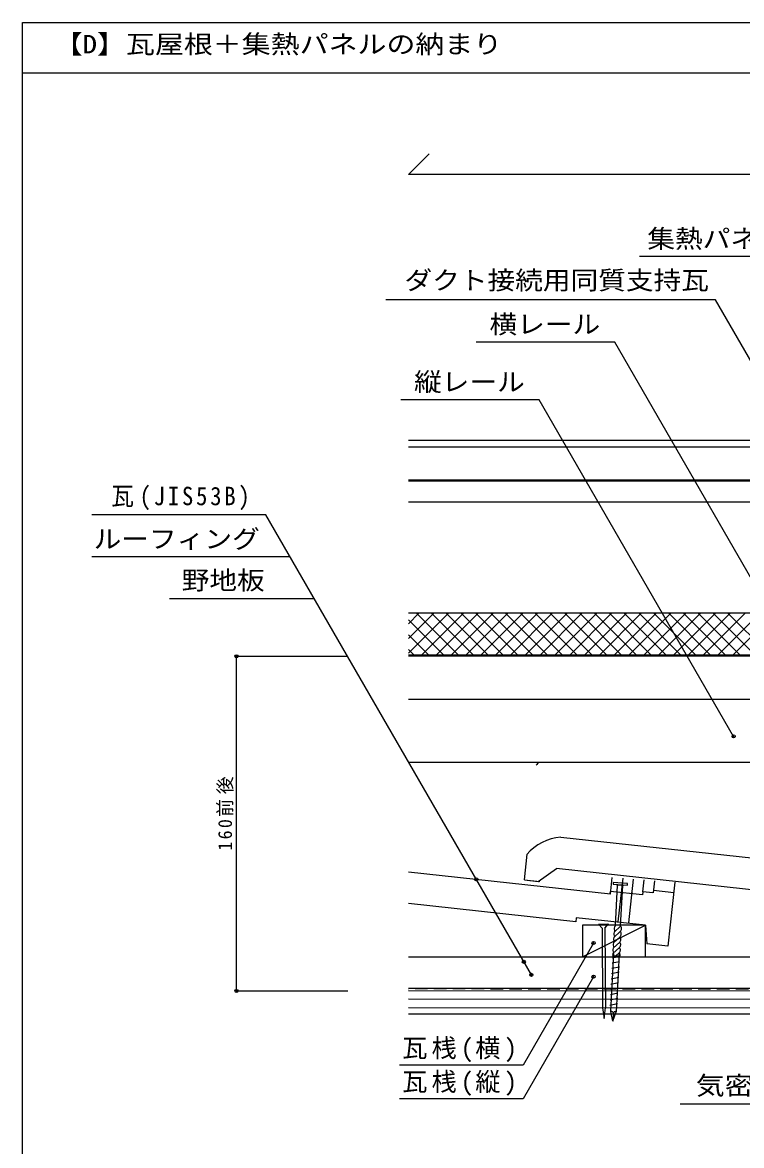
# Model space of a CAD drawing. Units: millimetres on the paper, enlarged 10 times, with parts at other scales. Extents: x -4356 to 3884, y -2974 to 2806.
# Drawn here: x -156 to 987, y 1019 to 2806 of the extents above; entities that cross this region are included whole.
import ezdxf
from ezdxf.enums import TextEntityAlignment as Align

# ---------------------------------------------------------------- set-up
doc = ezdxf.new("R2010")
doc.units = ezdxf.units.MM
doc.header["$LTSCALE"] = 10
doc.header["$PDMODE"] = 32
doc.header["$PDSIZE"] = 5
doc.linetypes.add('DASHED2', pattern=[3, 2, -1])
doc.layers.add('1-0', color=4, linetype='Continuous')
doc.layers.add('F-0', color=7, linetype='Continuous')
doc.styles.add('ＭＳ ゴシック', font='')
doc.styles.get('ＭＳ ゴシック').set_extended_font_data('MS Gothic')

msp = doc.modelspace()

# ---------------------------------------------------------------- linework, layer by layer
at = {"layer": '1-0'}
for p, q in [((457.51, 2563.51), (490.42, 2596.41)), ((2676.97, 2563.51), (457.51, 2563.51)), ((1083.44, 2433.01), (825.03, 2433.01)), ((945.61, 2364.11), (421.63, 2364.11)), ((1439.88, 1508.02), (945.61, 2364.11)), ((665.49, 2205.13), (445.14, 2205.13)), ((974.42, 1670.04), (665.49, 2205.13)), ((230.55, 2022.35), (-45.99, 2022.35)), ((652.91, 1290.81), (230.55, 2022.35)), ((269.04, 1955.69), (-45.99, 1955.69)), ((307.53, 1889.02), (77.43, 1889.02)), ((457.51, 1802.14), (521.19, 1865.82)), ((457.51, 1825.71), (497.62, 1865.82)), ((457.51, 1849.28), (474.05, 1865.82)), ((470.5, 1865.82), (537.17, 1799.15)), ((478.1, 1799.15), (544.76, 1865.82)), ((494.07, 1865.82), (560.74, 1799.15)), ((501.67, 1799.15), (568.33, 1865.82)), ((517.64, 1865.82), (584.31, 1799.15)), ((525.24, 1799.15), (591.9, 1865.82)), ((541.21, 1865.82), (607.88, 1799.15)), ((548.81, 1799.15), (615.47, 1865.82)), ((564.78, 1865.82), (631.45, 1799.15)), ((572.38, 1799.15), (639.04, 1865.82)), ((588.35, 1865.82), (655.02, 1799.15)), ((595.95, 1799.15), (662.61, 1865.82)), ((611.92, 1865.82), (678.59, 1799.15)), ((619.52, 1799.15), (686.19, 1865.82)), ((635.49, 1865.82), (702.16, 1799.15)), ((643.09, 1799.15), (709.76, 1865.82)), ((659.06, 1865.82), (725.73, 1799.15)), ((666.66, 1799.15), (733.33, 1865.82)), ((682.63, 1865.82), (749.3, 1799.15)), ((690.23, 1799.15), (756.9, 1865.82)), ((706.2, 1865.82), (772.87, 1799.15)), ((713.8, 1799.15), (780.47, 1865.82)), ((729.77, 1865.82), (796.44, 1799.15)), ((737.37, 1799.15), (804.04, 1865.82)), ((753.34, 1865.82), (820.01, 1799.15)), ((760.94, 1799.15), (827.61, 1865.82)), ((776.91, 1865.82), (843.58, 1799.15)), ((784.51, 1799.15), (851.18, 1865.82)), ((800.48, 1865.82), (867.15, 1799.15)), ((808.08, 1799.15), (874.75, 1865.82)), ((824.05, 1865.82), (890.72, 1799.15)), ((831.65, 1799.15), (898.32, 1865.82)), ((847.63, 1865.82), (914.29, 1799.15)), ((855.22, 1799.15), (921.89, 1865.82)), ((871.2, 1865.82), (937.86, 1799.15)), ((878.79, 1799.15), (945.46, 1865.82)), ((894.77, 1865.82), (961.43, 1799.15)), ((902.36, 1799.15), (969.03, 1865.82)), ((918.34, 1865.82), (985, 1799.15)), ((925.93, 1799.15), (992.6, 1865.82)), ((941.91, 1865.82), (1008.57, 1799.15)), ((949.5, 1799.15), (1016.17, 1865.82)), ((965.48, 1865.82), (1032.14, 1799.15)), ((973.07, 1799.15), (1039.74, 1865.82)), ((457.51, 1855.24), (513.6, 1799.15)), ((457.51, 1831.67), (490.03, 1799.15)), ((457.51, 1808.1), (466.46, 1799.15)), ((184.12, 1797.49), (360.92, 1797.49)), ((184.12, 1265.17), (184.12, 1797.49)), ((782.97, 1437.38), (782.83, 1434.76)), ((782.83, 1434.76), (805.53, 1433.54)), ((805.67, 1436.17), (782.97, 1437.38)), ((786.57, 1368.62), (790.03, 1433.18)), ((790.03, 1433.18), (787.96, 1434.48)), ((794.74, 1368.19), (798.2, 1432.75)), ((798.2, 1432.75), (800.4, 1433.82)), ((805.53, 1433.54), (805.67, 1436.17)), ((812.75, 1424.78), (812.21, 1419.87)), ((759.47, 1371.55), (775.47, 1371.65)), ((759.47, 1371.55), (765.18, 1364.92)), ((765.18, 1364.92), (765.98, 1238.26)), ((769.85, 1364.95), (775.47, 1371.65)), ((769.85, 1364.95), (770.65, 1238.28)), ((794.29, 1359.72), (783.93, 1350.03)), ((794.29, 1359.72), (783.93, 1350.03)), ((794.74, 1368.19), (784.38, 1358.5)), ((786.8, 1368.78), (784.83, 1366.94)), ((751.77, 1341.31), (639.62, 1147.06)), ((793.38, 1342.78), (783.02, 1333.09)), ((793.38, 1342.78), (783.02, 1333.09)), ((793.83, 1351.25), (783.47, 1341.56)), ((793.83, 1351.25), (783.47, 1341.56)), ((783.39, 1324.49), (778.47, 1232.59)), ((792.93, 1334.32), (782.57, 1324.63)), ((792.93, 1334.32), (782.57, 1324.63)), ((792.47, 1325.85), (787.43, 1321.13)), ((792.47, 1325.85), (787.43, 1321.13)), ((792.67, 1324), (787.75, 1232.09)), ((793.26, 1311.54), (781.23, 1309.1)), ((793.71, 1319.89), (781.68, 1317.46)), ((781.86, 1321.43), (793.95, 1320.78)), ((751.77, 1287.75), (639.62, 1093.5)), ((791.92, 1286.47), (779.88, 1284.03)), ((792.37, 1294.82), (780.33, 1292.39)), ((792.81, 1303.18), (780.78, 1300.74)), ((791.02, 1269.75), (778.99, 1267.32)), ((791.47, 1278.11), (779.44, 1275.68)), ((184.12, 1265.17), (360.92, 1265.17)), ((1657.87, 1250.79), (457.51, 1251.83)), ((790.13, 1253.04), (778.09, 1250.61)), ((790.57, 1261.4), (778.54, 1258.96)), ((1657.87, 1237.45), (457.51, 1238.5)), ((765.98, 1238.26), (768.42, 1221.6)), ((768.42, 1221.6), (770.65, 1238.28)), ((789.68, 1244.68), (777.64, 1242.25)), ((782.54, 1217.07), (787.45, 1232.1)), ((639.62, 1147.06), (443.17, 1147.06)), ((639.62, 1093.5), (443.17, 1093.5)), ((1213.42, 1085.18), (889.3, 1085.18))]:
    msp.add_line(p, q, dxfattribs=at)
at = {"layer": '1-0', "color": 7}
for p, q in [((457.51, 2141.15), (2596.81, 2141.15)), ((457.51, 2130.49), (2596.81, 2130.49)), ((2620.15, 2077.49), (457.51, 2077.49)), ((2611.81, 2075.82), (457.51, 2075.82)), ((2545.15, 2042.49), (457.51, 2042.49)), ((1593.48, 1865.82), (457.51, 1865.82)), ((1593.48, 1799.15), (457.51, 1799.15)), ((1593.48, 1797.49), (457.51, 1797.49)), ((457.51, 1729.18), (1487.87, 1729.19)), ((457.51, 1629.18), (1654.54, 1629.19)), ((1528.51, 1419.04), (699.63, 1509.43)), ((1528.51, 1419.04), (699.63, 1509.43)), ((641.95, 1441.68), (646.45, 1482.91)), ((778.51, 1419.33), (457.51, 1454.33)), ((663.58, 1439.32), (692.72, 1459.88)), ((663.58, 1439.32), (692.72, 1459.88)), ((1473.39, 1374.75), (692.72, 1459.88)), ((1473.39, 1374.75), (692.72, 1459.88)), ((641.95, 1441.68), (663.58, 1439.32)), ((641.95, 1441.68), (666.22, 1439.03)), ((641.95, 1441.68), (663.58, 1439.32)), ((641.95, 1441.68), (666.22, 1439.03)), ((778.52, 1419.32), (781.41, 1445.83)), ((798.15, 1444.51), (790.58, 1375.07)), ((814.78, 1443.19), (807.15, 1373.26)), ((829.98, 1422.9), (832.05, 1441.83)), ((848.82, 1440.5), (846.7, 1421.07)), ((881.14, 1437.95), (870.07, 1336.49)), ((846.18, 1421.13), (829.98, 1422.9)), ((879.57, 1421.2), (847.1, 1424.74)), ((723.39, 1375.04), (457.51, 1404.04)), ((724.11, 1381.67), (723.39, 1375.04)), ((834.35, 1369.64), (724.11, 1381.67)), ((834.35, 1369.64), (734.34, 1369.64)), ((834.35, 1319.64), (834.35, 1369.64)), ((834.35, 1369.64), (836.48, 1340.16)), ((870.07, 1336.49), (836.48, 1340.16)), ((457.51, 1319.62), (1654.54, 1319.68)), ((734.35, 1319.64), (834.35, 1319.64)), ((457.51, 1269.62), (1654.54, 1269.68)), ((1657.87, 1264.12), (457.51, 1265.17)), ((457.51, 1228.72), (1657.87, 1228.78))]:
    msp.add_line(p, q, dxfattribs=at)
at = {"layer": '1-0', "linetype": 'DASHED2'}
msp.add_line((1657.87, 1267.33), (457.51, 1268.37), dxfattribs=at)
at = {"layer": '1-0'}
for points in [[(1094.33, 1761.7), (785.39, 2296.79), (565.05, 2296.79)], [(798.2, 1432.75), (790.03, 1433.18), (787.96, 1434.48)], [(783.22, 1229.64), (782.54, 1217.07), (779.28, 1232.54)]]:
    msp.add_lwpolyline(points, dxfattribs=at)
at = {"layer": '1-0', "color": 7}
for points in [[(829.98, 1422.9), (829.45, 1417.99), (778.17, 1423.59), (777.86, 1420.78)], [(734.34, 1369.64), (734.35, 1319.64), (834.35, 1369.64)]]:
    msp.add_lwpolyline(points, dxfattribs=at)
for centre, start in [((718.86, 1576.24), 135.39192), ((718.86, 1576.24), 135.39192), ((704.03, 1434.26), 93.3368), ((704.03, 1434.26), 93.3368)]:
    msp.add_arc(centre, 75.39, start, 140.6847, dxfattribs=at)
at = {"layer": '1-0'}
for centre, radius, start, end in [((791.55, 1355.79), 7.66, 159.2904, 215.59199), ((792, 1364.23), 7.66, 159.2904, 215.59199), ((789.87, 1355.71), 5.97, 311.6513, 42.21369), ((790.32, 1364.18), 5.97, 311.6513, 42.21369), ((790.64, 1338.85), 7.66, 159.2904, 215.59199), ((791.09, 1347.32), 7.66, 159.2904, 215.59199), ((788.96, 1338.77), 5.97, 311.6513, 42.21369), ((789.41, 1347.24), 5.97, 311.6513, 42.21369), ((789.73, 1321.92), 7.66, 159.2904, 183.74479), ((790.19, 1330.39), 7.66, 159.2904, 215.59199), ((788.05, 1321.84), 5.97, 349.80559, 42.21369), ((788.51, 1330.31), 5.97, 311.6513, 42.21369), ((780.01, 1229.41), 3.22, 4.0946, 103.16379), ((786.38, 1229.07), 3.22, 70.70119, 169.77039)]:
    msp.add_arc(centre, radius, start, end, dxfattribs=at)
at = {"layer": '1-0', "color": 5}
for p in [(184.12, 1797.49), (974.42, 1670.04), (565.28, 1442.58), (751.77, 1341.31), (640.94, 1311.55), (652.91, 1290.81), (751.77, 1287.75), (184.12, 1265.17)]:
    msp.add_point(p, dxfattribs=at)
at = {"layer": 'F-0', "color": 5}
msp.add_line((-156.26, 2725.5), (3883.74, 2725.5), dxfattribs=at)
msp.add_lwpolyline([(-156.26, -4.5), (-156.26, 2805.5), (3883.74, 2805.5)], dxfattribs=at)

# ---------------------------------------------------------------- texts
at = {"layer": '1-0', "color": 7, "style": 'ＭＳ ゴシック'}
for s, width, p in [('集熱パネル', 1.1, (837.23, 2438.14)), ('ダクト接続用同質支持瓦', 1.1, (451.15, 2371.99)), ('横レール', 1.1, (586.26, 2302.03)), ('縦レール', 1.1, (466.35, 2210.37)), ('ルーフィング', 1.1, (-43.08, 1960.55)), ('野地板', 1.1, (96.9, 1894.74)), ('気密材(四周)', 1.15, (914.22, 1091.37))]:
    msp.add_text(s, height=29.33, dxfattribs=dict(at, width=width)).set_placement(p, align=Align.BOTTOM_LEFT)
at = {"layer": '1-0', "color": 7, "char_height": 29.33, "attachment_point": 7, "style": 'ＭＳ ゴシック'}
for s, insert in [('\\T1.25;\\W0.9;瓦(JIS53B)', (-15.01, 2029.85)), ('\\T1.16;瓦桟(横)', (447.72, 1151.92)), ('\\T1.16;瓦桟(縦)', (447.72, 1098.36))]:
    msp.add_mtext(s, dxfattribs=dict(at, insert=insert))
at = {"layer": '1-0', "color": 7, "insert": (179.31, 1488.36), "char_height": 21.99, "attachment_point": 7, "rotation": 90, "style": 'ＭＳ ゴシック'}
msp.add_mtext('\\T1.26;\\W0.95;160前後', dxfattribs=at)
at = {"layer": 'F-0', "style": 'ＭＳ ゴシック', "width": 1.15}
msp.add_text('【D】瓦屋根＋集熱パネルの納まり', height=29.33, dxfattribs=at).set_placement((-106.59, 2747.52), align=Align.BOTTOM_LEFT)

doc.saveas('drawing.dxf')
